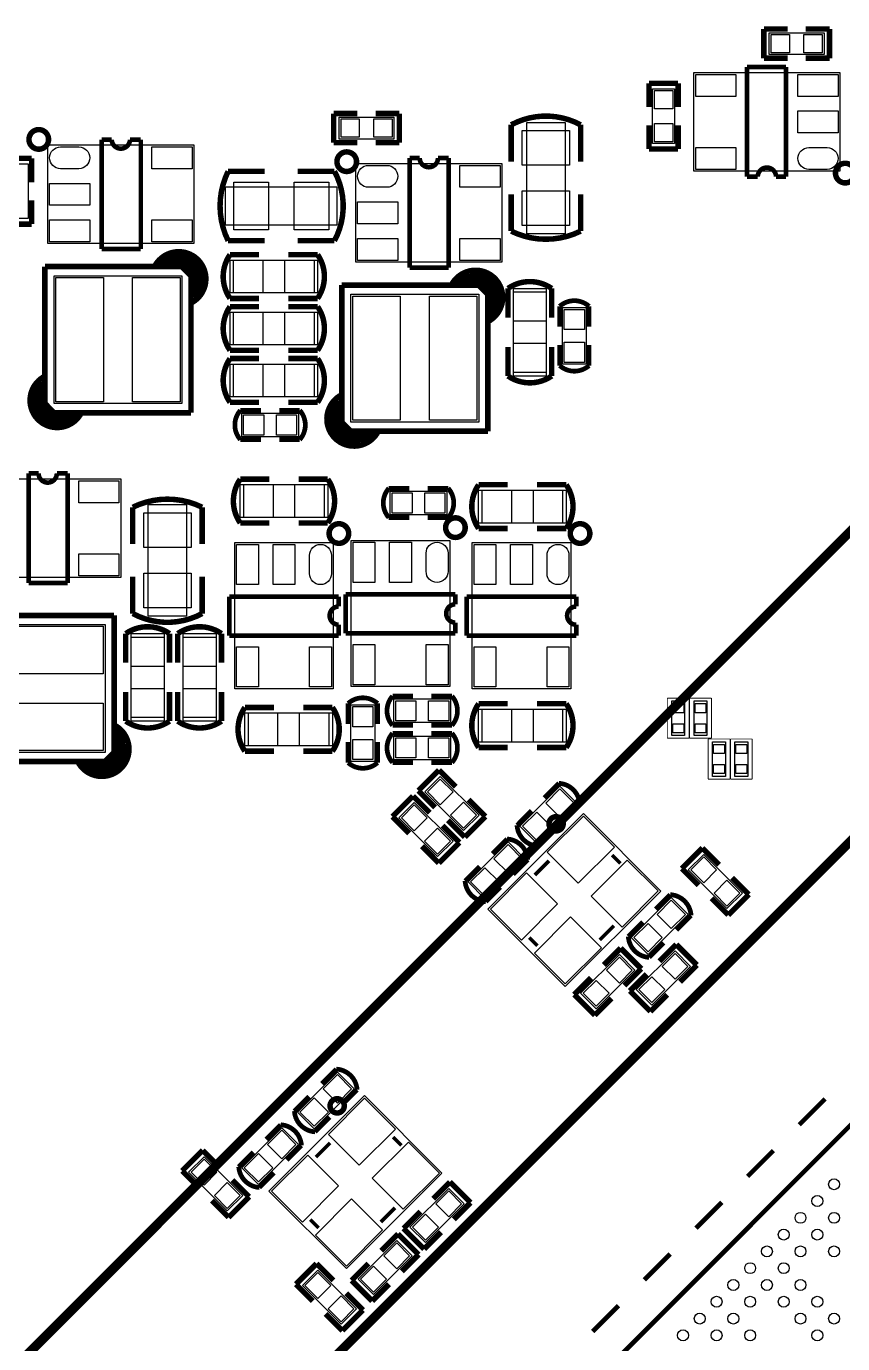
# Model space of a CAD drawing. Extents: x -22 to 154, y -114 to 23.
# Drawn here: x 26.72 to 49.07, y -52.23 to -16.17 of the extents above; entities that cross this region are included whole.
import ezdxf

# ---------------------------------------------------------------- set-up
doc = ezdxf.new("R2010")
doc.units = 0
doc.header["$MEASUREMENT"] = 0
for name, color, linetype in [('PG_ASSEMBLY_TOP', 111, 'CONTINUOUS'), ('PG_SILKSCREEN_TOP', 7, 'CONTINUOUS'), ('PIN_TOP', 3, 'CONTINUOUS')]:
    doc.layers.add(name, color=color, linetype=linetype)

msp = doc.modelspace()

# ---------------------------------------------------------------- linework, layer by layer
at = {"layer": 'PG_ASSEMBLY_TOP'}
for points in [[(48.560736, -16.340836), (48.560736, -16.940276), (47.062136, -16.940276), (47.062136, -16.340836)], [(48.995584, -17.433036), (48.995584, -20.133056), (44.995592, -20.133056), (44.995592, -17.433036)], [(44.466764, -19.376136), (43.867324, -19.376136), (43.867324, -17.877536), (44.466764, -17.877536)], [(35.284664, -19.251676), (35.284664, -18.652236), (36.783264, -18.652236), (36.783264, -19.251676)], [(41.469818, -21.845016), (40.419782, -21.845016), (40.419782, -18.794984), (41.469818, -18.794984)], [(27.306016, -22.114764), (27.306016, -19.414744), (31.306008, -19.414744), (31.306008, -22.114764)], [(26.767282, -21.430742), (26.167842, -21.430742), (26.167842, -19.932142), (26.767282, -19.932142)], [(35.738816, -22.622764), (35.738816, -19.922744), (39.738808, -19.922744), (39.738808, -22.622764)], [(23.132288, -56.137556), (58.487564, -91.492832), (93.84284, -56.137556), (58.487564, -20.78228)], [(32.172148, -21.610574), (32.172148, -20.560538), (35.22218, -20.560538), (35.22218, -21.610574)], [(32.295084, -23.465536), (32.295084, -22.566376), (34.692844, -22.566376), (34.692844, -23.465536)], [(30.976824, -26.493216), (27.476704, -26.493216), (27.476704, -22.993096), (30.976824, -22.993096)], [(40.953944, -25.738836), (40.054784, -25.738836), (40.054784, -23.341076), (40.953944, -23.341076)], [(39.104824, -27.001216), (35.604704, -27.001216), (35.604704, -23.501096), (39.104824, -23.501096)], [(32.295084, -24.887936), (32.295084, -23.988776), (34.692844, -23.988776), (34.692844, -24.887936)], [(42.048684, -25.416256), (41.398444, -25.416256), (41.398444, -23.866856), (42.048684, -23.866856)], [(32.295084, -26.310336), (32.295084, -25.411176), (34.692844, -25.411176), (34.692844, -26.310336)], [(32.617664, -27.405076), (32.617664, -26.754836), (34.167064, -26.754836), (34.167064, -27.405076)], [(25.303226, -31.256732), (25.303226, -28.556712), (29.303218, -28.556712), (29.303218, -31.256732)], [(34.97199, -28.713176), (34.97199, -29.612336), (32.57423, -29.612336), (32.57423, -28.713176)], [(38.231064, -28.888436), (38.231064, -29.538676), (36.681664, -29.538676), (36.681664, -28.888436)], [(41.500044, -28.865576), (41.500044, -29.764736), (39.102284, -29.764736), (39.102284, -28.865576)], [(30.056582, -29.259784), (31.106618, -29.259784), (31.106618, -32.309816), (30.056582, -32.309816)], [(35.614356, -30.239208), (38.314376, -30.239208), (38.314376, -34.2392), (35.614356, -34.2392)], [(32.4231, -30.298644), (35.12312, -30.298644), (35.12312, -34.298636), (32.4231, -34.298636)], [(38.9255, -30.298644), (41.62552, -30.298644), (41.62552, -34.298636), (38.9255, -34.298636)], [(25.372314, -36.041584), (25.372314, -32.541464), (28.872434, -32.541464), (28.872434, -36.041584)], [(30.489144, -35.187636), (29.589984, -35.187636), (29.589984, -32.789876), (30.489144, -32.789876)], [(31.911544, -35.187636), (31.012384, -35.187636), (31.012384, -32.789876), (31.911544, -32.789876)], [(38.332664, -34.578036), (38.332664, -35.228276), (36.783264, -35.228276), (36.783264, -34.578036)], [(35.099244, -34.961576), (35.099244, -35.860736), (32.701484, -35.860736), (32.701484, -34.961576)], [(35.607244, -34.738056), (36.257484, -34.738056), (36.257484, -36.287456), (35.607244, -36.287456)], [(41.500044, -34.859976), (41.500044, -35.759136), (39.102284, -35.759136), (39.102284, -34.859976)], [(44.743624, -35.581336), (44.393104, -35.581336), (44.393104, -34.631376), (44.743624, -34.631376)], [(45.353224, -35.581336), (45.002704, -35.581336), (45.002704, -34.631376), (45.353224, -34.631376)], [(38.332664, -35.594036), (38.332664, -36.244276), (36.783264, -36.244276), (36.783264, -35.594036)], [(45.861224, -36.698936), (45.510704, -36.698936), (45.510704, -35.748976), (45.861224, -35.748976)], [(46.470824, -36.698936), (46.120304, -36.698936), (46.120304, -35.748976), (46.470824, -35.748976)], [(37.629084, -37.125148), (38.05301, -36.701222), (39.112698, -37.76091), (38.688772, -38.184836)], [(40.694356, -38.525704), (40.234616, -38.065964), (41.330118, -36.970208), (41.789858, -37.430202)], [(38.401244, -38.472364), (37.977318, -38.89629), (36.91763, -37.836602), (37.341556, -37.412676)], [(41.97096, -37.715952), (44.092368, -39.83736), (41.476422, -42.45356), (39.35476, -40.332152)], [(39.907972, -38.494208), (40.367712, -38.953948), (39.27221, -40.049704), (38.81247, -39.58971)], [(46.326044, -39.894764), (45.902118, -40.31869), (44.84243, -39.259002), (45.266356, -38.835076)], [(43.742356, -41.573704), (43.282616, -41.113964), (44.378118, -40.018208), (44.837858, -40.478202)], [(42.319956, -43.061636), (41.89603, -42.63771), (42.955718, -41.578022), (43.379644, -42.001948)], [(44.479972, -41.476676), (44.903898, -41.900602), (43.84421, -42.96029), (43.420284, -42.536364)], [(34.598356, -46.348904), (34.138616, -45.889164), (35.234118, -44.793408), (35.693858, -45.253402)], [(35.97656, -45.437552), (38.097968, -47.55896), (35.482022, -50.17516), (33.36036, -48.053752)], [(33.074356, -47.872904), (32.614616, -47.413164), (33.710118, -46.317408), (34.169858, -46.777402)], [(32.64408, -48.171608), (32.220154, -48.595534), (31.160466, -47.535846), (31.584392, -47.11192)], [(38.282372, -47.979076), (38.706298, -48.403002), (37.64661, -49.46269), (37.222684, -49.038764)], [(36.223956, -50.884836), (35.80003, -50.46091), (36.859718, -49.401222), (37.283644, -49.825148)], [(35.759644, -51.273964), (35.335718, -51.69789), (34.27603, -50.638202), (34.699956, -50.214276)]]:
    msp.add_lwpolyline(points, close=True, dxfattribs=at)
at = {"layer": 'PG_ASSEMBLY_TOP', "const_width": 0.0254}
for points in [[(44.268898, -35.654996), (44.268644, -34.557716)], [(44.268644, -34.557716), (44.868084, -34.557716)], [(44.868084, -34.557716), (44.86783, -35.654996)], [(44.878498, -35.654996), (44.878244, -34.557716)], [(44.878244, -34.557716), (45.477684, -34.557716)], [(45.477684, -34.557716), (45.47743, -35.654996)], [(44.86783, -35.654996), (44.268898, -35.654996)], [(45.47743, -35.654996), (44.878498, -35.654996)], [(45.386244, -36.772596), (45.386244, -35.675316)], [(45.386244, -35.675316), (45.985684, -35.675316)], [(45.985684, -35.675316), (45.98543, -36.772596)], [(45.995844, -36.772596), (45.995844, -35.675316)], [(45.995844, -35.675316), (46.595284, -35.675316)], [(46.595284, -35.675316), (46.59503, -36.772596)], [(45.98543, -36.772596), (45.386244, -36.772596)], [(46.59503, -36.772596), (45.995844, -36.772596)]]:
    msp.add_lwpolyline(points, dxfattribs=at)
at = {"layer": 'PG_ASSEMBLY_TOP'}
msp.add_lwpolyline([(77.579474, -56.137556), (58.487564, -37.045646), (39.395654, -56.137556)], dxfattribs=at)
at = {"layer": 'PG_SILKSCREEN_TOP'}
for points, const_width in [([(46.912276, -17.039336), (46.912276, -16.241776)], 0.14986), ([(46.912276, -16.241776), (47.562516, -16.241776)], 0.14986), ([(48.710596, -16.241776), (48.060356, -16.241776)], 0.14986), ([(48.710596, -17.039336), (48.710596, -16.241776)], 0.14986), ([(46.448726, -20.282916), (46.448726, -17.283176)], 0.127), ([(46.448726, -17.283176), (47.51705, -17.283176)], 0.127), ([(47.562516, -17.039336), (46.912276, -17.039336)], 0.14986), ([(47.51705, -17.283176), (47.51705, -20.282916)], 0.127), ([(48.060356, -17.039336), (48.710596, -17.039336)], 0.14986), ([(43.768264, -18.377916), (43.768264, -17.727676)], 0.14986), ([(43.768264, -17.727676), (44.565824, -17.727676)], 0.14986), ([(44.565824, -17.727676), (44.565824, -18.377916)], 0.14986), ([(35.785044, -18.553176), (35.134804, -18.553176)], 0.14986), ([(35.134804, -18.553176), (35.134804, -19.350736)], 0.14986), ([(36.282884, -18.553176), (36.933124, -18.553176)], 0.14986), ([(36.933124, -18.553176), (36.933124, -19.350736)], 0.14986), ([(39.99484, -18.862802), (39.99484, -19.869912)], 0.150114), ([(43.768264, -18.875756), (43.768264, -19.525996)], 0.14986), ([(44.565824, -19.525996), (44.565824, -18.875756)], 0.14986), ([(28.78455, -22.264624), (28.78455, -19.264884)], 0.127), ([(28.78455, -19.264884), (29.056076, -19.264884)], 0.127), ([(29.555948, -19.264884), (29.852874, -19.264884)], 0.127), ([(29.852874, -19.264884), (29.852874, -22.264624)], 0.127), ([(35.134804, -19.350736), (35.785044, -19.350736)], 0.14986), ([(36.933124, -19.350736), (36.282884, -19.350736)], 0.14986), ([(43.768264, -19.525996), (44.565824, -19.525996)], 0.14986), ([(26.068782, -19.782282), (26.866342, -19.782282)], 0.14986), ([(26.866342, -19.782282), (26.866342, -20.432522)], 0.14986), ([(37.21735, -22.772624), (37.21735, -19.772884)], 0.127), ([(37.21735, -19.772884), (37.488876, -19.772884)], 0.127), ([(37.988748, -19.772884), (38.285674, -19.772884)], 0.127), ([(38.285674, -19.772884), (38.285674, -22.772624)], 0.127), ([(35.154362, -20.135596), (34.147252, -20.135596)], 0.150114), ([(46.745652, -20.282916), (46.448726, -20.282916)], 0.127), ([(47.51705, -20.282916), (47.245524, -20.282916)], 0.127), ([(62.730126, -25.024842), (93.84284, -56.137556), (58.487564, -91.492832), (23.132288, -56.137556), (58.487564, -20.78228), (62.730126, -25.024842)], 0.254), ([(26.866342, -21.580602), (26.866342, -20.930362)], 0.14986), ([(41.89476, -21.773388), (41.89476, -20.770088)], 0.150114), ([(26.068782, -21.580602), (26.866342, -21.580602)], 0.14986), ([(32.243776, -22.035516), (33.247076, -22.035516)], 0.150114), ([(29.852874, -22.264624), (28.78455, -22.264624)], 0.127), ([(31.62681, -23.14321), (30.82671, -22.34311)], 0.150114), ([(32.295084, -22.416516), (33.092644, -22.416516)], 0.14986), ([(34.692844, -22.416516), (33.895284, -22.416516)], 0.14986), ([(27.226768, -26.493216), (27.226768, -22.74316)], 0.153924), ([(27.226768, -22.74316), (30.976824, -22.74316)], 0.153924), ([(30.226762, -22.74316), (30.526736, -22.443186)], 0.150114), ([(30.976824, -22.74316), (30.226762, -22.74316)], 0.150114), ([(30.42666, -22.74316), (30.726888, -22.443186)], 0.150114), ([(30.42666, -22.643084), (30.90164, -22.643084)], 0.150114), ([(31.526734, -23.243032), (30.726888, -22.443186)], 0.150114), ([(31.126684, -22.443186), (30.726888, -22.443186)], 0.150114), ([(30.726888, -22.443186), (30.726888, -22.643084)], 0.150114), ([(30.82671, -22.74316), (30.82671, -22.593046)], 0.150114), ([(30.90164, -22.643084), (31.426658, -23.168102)], 0.150114), ([(30.976824, -22.74316), (31.22676, -22.993096)], 0.153924), ([(31.22676, -22.993096), (30.976824, -22.74316)], 0.150114), ([(31.55188, -22.868128), (31.126684, -22.443186)], 0.150114), ([(38.285674, -22.772624), (37.21735, -22.772624)], 0.127), ([(31.22676, -22.993096), (31.22676, -26.743152)], 0.153924), ([(31.22676, -23.743158), (31.22676, -22.993096)], 0.150114), ([(31.326836, -23.593044), (31.326836, -23.043134)], 0.150114), ([(31.526734, -22.843236), (31.526734, -23.343108)], 0.150114), ([(38.354762, -23.25116), (38.654736, -22.951186)], 0.150114), ([(38.55466, -23.25116), (38.854888, -22.951186)], 0.150114), ([(38.55466, -23.151084), (39.02964, -23.151084)], 0.150114), ([(39.654734, -23.751032), (38.854888, -22.951186)], 0.150114), ([(39.254684, -22.951186), (38.854888, -22.951186)], 0.150114), ([(38.854888, -22.951186), (38.854888, -23.151084)], 0.150114), ([(39.75481, -23.65121), (38.95471, -22.85111)], 0.150114), ([(38.95471, -23.25116), (38.95471, -23.101046)], 0.150114), ([(39.02964, -23.151084), (39.554658, -23.676102)], 0.150114), ([(39.67988, -23.376128), (39.254684, -22.951186)], 0.150114), ([(31.426658, -23.168102), (31.426658, -23.54326)], 0.150114), ([(35.354768, -27.001216), (35.354768, -23.25116)], 0.153924), ([(35.354768, -23.25116), (39.104824, -23.25116)], 0.153924), ([(39.104824, -23.25116), (38.354762, -23.25116)], 0.150114), ([(39.104824, -23.25116), (39.35476, -23.501096)], 0.153924), ([(39.35476, -23.501096), (39.104824, -23.25116)], 0.150114), ([(39.35476, -23.501096), (39.35476, -27.251152)], 0.153924), ([(39.35476, -24.251158), (39.35476, -23.501096)], 0.150114), ([(39.654734, -23.351236), (39.654734, -23.851108)], 0.150114), ([(39.904924, -23.341076), (39.904924, -24.138636)], 0.14986), ([(32.295084, -23.838916), (33.092644, -23.838916)], 0.14986), ([(34.692844, -23.838916), (33.895284, -23.838916)], 0.14986), ([(39.454836, -24.101044), (39.454836, -23.551134)], 0.150114), ([(39.554658, -23.676102), (39.554658, -24.05126)], 0.150114), ([(42.124884, -23.828756), (42.124884, -24.392636)], 0.12954), ([(39.904924, -25.738836), (39.904924, -24.941276)], 0.14986), ([(42.124884, -25.454356), (42.124884, -24.890476)], 0.12954), ([(32.295084, -25.261316), (33.092644, -25.261316)], 0.14986), ([(34.692844, -25.261316), (33.895284, -25.261316)], 0.14986), ([(27.02687, -26.31821), (27.02687, -25.943052)], 0.150114), ([(27.126692, -25.893268), (27.126692, -26.443178)], 0.150114), ([(27.226768, -25.743154), (27.226768, -26.493216)], 0.150114), ([(26.826718, -26.343102), (27.626818, -27.143202)], 0.150114), ([(26.926794, -26.643076), (26.926794, -26.143204)], 0.150114), ([(26.926794, -26.24328), (27.72664, -27.043126)], 0.150114), ([(27.551888, -26.843228), (27.02687, -26.31821)], 0.150114), ([(35.354768, -26.251154), (35.354768, -27.001216)], 0.150114), ([(26.901648, -26.618184), (27.326844, -27.043126)], 0.150114), ([(27.476704, -26.743152), (27.226768, -26.493216)], 0.153924), ([(27.226768, -26.493216), (27.476704, -26.743152)], 0.150114), ([(31.22676, -26.743152), (27.476704, -26.743152)], 0.153924), ([(27.476704, -26.743152), (28.226766, -26.743152)], 0.150114), ([(27.626818, -26.743152), (27.626818, -26.893266)], 0.150114), ([(28.026868, -26.743152), (27.72664, -27.043126)], 0.150114), ([(28.226766, -26.743152), (27.926792, -27.043126)], 0.150114), ([(35.054794, -27.151076), (35.054794, -26.651204)], 0.150114), ([(35.054794, -26.75128), (35.85464, -27.551126)], 0.150114), ([(35.15487, -26.82621), (35.15487, -26.451052)], 0.150114), ([(35.254692, -26.401268), (35.254692, -26.951178)], 0.150114), ([(27.326844, -27.043126), (27.72664, -27.043126)], 0.150114), ([(28.026868, -26.843228), (27.551888, -26.843228)], 0.150114), ([(27.72664, -27.043126), (27.72664, -26.843228)], 0.150114), ([(34.954718, -26.851102), (35.754818, -27.651202)], 0.150114), ([(35.679888, -27.351228), (35.15487, -26.82621)], 0.150114), ([(35.604704, -27.251152), (35.354768, -27.001216)], 0.153924), ([(35.354768, -27.001216), (35.604704, -27.251152)], 0.150114), ([(35.029648, -27.126184), (35.454844, -27.551126)], 0.150114), ([(39.35476, -27.251152), (35.604704, -27.251152)], 0.153924), ([(35.604704, -27.251152), (36.354766, -27.251152)], 0.150114), ([(36.154868, -27.351228), (35.679888, -27.351228)], 0.150114), ([(35.754818, -27.251152), (35.754818, -27.401266)], 0.150114), ([(36.154868, -27.251152), (35.85464, -27.551126)], 0.150114), ([(35.85464, -27.551126), (35.85464, -27.351228)], 0.150114), ([(36.354766, -27.251152), (36.054792, -27.551126)], 0.150114), ([(32.579564, -27.481276), (33.143444, -27.481276)], 0.12954), ([(34.205164, -27.481276), (33.641284, -27.481276)], 0.12954), ([(35.454844, -27.551126), (35.85464, -27.551126)], 0.150114), ([(26.78176, -31.406592), (26.78176, -28.406852)], 0.127), ([(26.78176, -28.406852), (27.053286, -28.406852)], 0.127), ([(27.553158, -28.406852), (27.850084, -28.406852)], 0.127), ([(27.850084, -28.406852), (27.850084, -31.406592)], 0.127), ([(36.643564, -28.812236), (37.207444, -28.812236)], 0.12954), ([(38.269164, -28.812236), (37.705284, -28.812236)], 0.12954), ([(31.617666, -56.137556), (58.487564, -29.267658)], 0.254), ([(29.63164, -29.331412), (29.63164, -30.334712)], 0.150114), ([(32.57423, -29.762196), (33.37179, -29.762196)], 0.14986), ([(34.97199, -29.762196), (34.17443, -29.762196)], 0.14986), ([(39.102284, -29.914596), (39.899844, -29.914596)], 0.14986), ([(41.500044, -29.914596), (40.702484, -29.914596)], 0.14986), ([(27.850084, -31.406592), (26.78176, -31.406592)], 0.127), ([(31.53156, -32.241998), (31.53156, -31.234888)], 0.150114), ([(32.27324, -32.845502), (32.27324, -31.777178)], 0.127), ([(32.27324, -31.777178), (35.27298, -31.777178)], 0.127), ([(35.27298, -31.777178), (35.27298, -32.048704)], 0.127), ([(35.464496, -32.786066), (35.464496, -31.717742)], 0.127), ([(35.464496, -31.717742), (38.464236, -31.717742)], 0.127), ([(38.464236, -31.717742), (38.464236, -31.989268)], 0.127), ([(38.77564, -32.845502), (38.77564, -31.777178)], 0.127), ([(38.77564, -31.777178), (41.77538, -31.777178)], 0.127), ([(41.77538, -31.777178), (41.77538, -32.048704)], 0.127), ([(25.372314, -32.291528), (29.12237, -32.291528)], 0.153924), ([(29.12237, -32.291528), (29.12237, -36.041584)], 0.153924), ([(38.464236, -32.48914), (38.464236, -32.786066)], 0.127), ([(29.440124, -32.789876), (29.440124, -33.587436)], 0.14986), ([(30.862524, -32.789876), (30.862524, -33.587436)], 0.14986), ([(35.27298, -32.845502), (32.27324, -32.845502)], 0.127), ([(35.27298, -32.548576), (35.27298, -32.845502)], 0.127), ([(38.464236, -32.786066), (35.464496, -32.786066)], 0.127), ([(41.77538, -32.845502), (38.77564, -32.845502)], 0.127), ([(41.77538, -32.548576), (41.77538, -32.845502)], 0.127), ([(29.440124, -35.187636), (29.440124, -34.390076)], 0.14986), ([(30.862524, -35.187636), (30.862524, -34.390076)], 0.14986), ([(36.745164, -34.501836), (37.309044, -34.501836)], 0.12954), ([(38.370764, -34.501836), (37.806884, -34.501836)], 0.12954), ([(35.531044, -34.699956), (35.531044, -35.263836)], 0.12954), ([(29.12237, -36.041584), (29.12237, -35.291522)], 0.150114), ([(29.12237, -35.291522), (29.422344, -35.591496)], 0.150114), ([(29.12237, -35.49142), (29.422344, -35.791648)], 0.150114), ([(29.222446, -35.49142), (29.222446, -35.9664)], 0.150114), ([(35.531044, -36.325556), (35.531044, -35.761676)], 0.12954), ([(36.745164, -35.517836), (37.309044, -35.517836)], 0.12954), ([(38.370764, -35.517836), (37.806884, -35.517836)], 0.12954), ([(28.622498, -36.591494), (29.422344, -35.791648)], 0.150114), ([(29.222446, -35.9664), (28.697428, -36.491418)], 0.150114), ([(28.72232, -36.69157), (29.52242, -35.89147)], 0.150114), ([(29.12237, -36.041584), (28.872434, -36.29152)], 0.153924), ([(28.872434, -36.29152), (29.12237, -36.041584)], 0.150114), ([(29.12237, -35.89147), (29.272484, -35.89147)], 0.150114), ([(29.422344, -35.791648), (29.222446, -35.791648)], 0.150114), ([(29.422344, -36.191444), (29.422344, -35.791648)], 0.150114), ([(32.701484, -36.010596), (33.499044, -36.010596)], 0.14986), ([(35.099244, -36.010596), (34.301684, -36.010596)], 0.14986), ([(39.102284, -35.908996), (39.899844, -35.908996)], 0.14986), ([(41.500044, -35.908996), (40.702484, -35.908996)], 0.14986), ([(28.872434, -36.29152), (25.122378, -36.29152)], 0.153924), ([(28.122372, -36.29152), (28.872434, -36.29152)], 0.150114), ([(28.272486, -36.391596), (28.822396, -36.391596)], 0.150114), ([(28.697428, -36.491418), (28.32227, -36.491418)], 0.150114), ([(28.997402, -36.61664), (29.422344, -36.191444)], 0.150114), ([(29.022294, -36.591494), (28.522422, -36.591494)], 0.150114), ([(38.016942, -36.525454), (37.453062, -37.089334)], 0.14986), ([(38.476682, -36.985194), (38.016942, -36.525454)], 0.14986), ([(37.453062, -37.089334), (37.912802, -37.549074)], 0.14986), ([(77.579474, -56.137556), (58.487564, -37.045646), (39.395654, -56.137556)], 0.127), ([(36.741862, -37.800534), (37.305742, -37.236654)], 0.14986), ([(37.305742, -37.236654), (37.765482, -37.696394)], 0.14986), ([(38.828726, -37.337238), (39.288466, -37.796978)], 0.14986), ([(41.870884, -37.456872), (41.472104, -37.855652)], 0.12954), ([(37.201602, -38.260274), (36.741862, -37.800534)], 0.14986), ([(38.724586, -38.360858), (38.264846, -37.901118)], 0.14986), ([(39.288466, -37.796978), (38.724586, -38.360858)], 0.14986), ([(38.577266, -38.508178), (38.117526, -38.048438)], 0.14986), ([(40.72128, -38.606476), (41.12006, -38.207696)], 0.12954), ([(37.553646, -38.612318), (38.013386, -39.072058)], 0.14986), ([(38.013386, -39.072058), (38.577266, -38.508178)], 0.14986), ([(39.881048, -38.413436), (39.482268, -38.812216)], 0.12954), ([(44.666662, -39.222934), (45.230542, -38.659054)], 0.14986), ([(45.230542, -38.659054), (45.690282, -39.118794)], 0.14986), ([(42.754042, -38.852602), (42.983912, -39.082472)], 0.100076), ([(38.731444, -39.56304), (39.130224, -39.16426)], 0.12954), ([(40.642286, -39.398194), (41.027858, -39.012876)], 0.100076), ([(45.126402, -39.682674), (44.666662, -39.222934)], 0.14986), ([(46.502066, -39.930578), (46.042326, -39.470838)], 0.14986), ([(45.478446, -40.034718), (45.938186, -40.494458)], 0.14986), ([(45.938186, -40.494458), (46.502066, -39.930578)], 0.14986), ([(42.41927, -41.175432), (42.804842, -40.78986)], 0.100076), ([(44.918884, -40.504872), (44.520104, -40.903652)], 0.12954), ([(40.713406, -41.33723), (40.488616, -41.11244)], 0.100076), ([(42.532046, -41.861994), (42.991786, -41.402254)], 0.14986), ([(42.991786, -41.402254), (43.555666, -41.966134)], 0.14986), ([(43.76928, -41.654476), (44.16806, -41.255696)], 0.12954), ([(44.515786, -41.300654), (44.056046, -41.760394)], 0.14986), ([(45.079666, -41.864534), (44.515786, -41.300654)], 0.14986), ([(44.619926, -42.324274), (45.079666, -41.864534)], 0.14986), ([(42.180002, -42.214038), (41.720262, -42.673778)], 0.14986), ([(43.555666, -41.966134), (43.095926, -42.425874)], 0.14986), ([(43.244262, -42.572178), (43.704002, -42.112438)], 0.14986), ([(43.808142, -43.136058), (43.244262, -42.572178)], 0.14986), ([(41.720262, -42.673778), (42.284142, -43.237658)], 0.14986), ([(42.284142, -43.237658), (42.743882, -42.777918)], 0.14986), ([(44.267882, -42.676318), (43.808142, -43.136058)], 0.14986), ([(35.774884, -45.280072), (35.376104, -45.678852)], 0.12954), ([(47.880778, -46.23816), (48.588168, -45.53077)], 0.127), ([(34.62528, -46.429676), (35.02406, -46.030896)], 0.12954), ([(30.984698, -47.499778), (31.548578, -46.935898)], 0.14986), ([(31.548578, -46.935898), (32.008318, -47.395638)], 0.14986), ([(34.250884, -46.804072), (33.852104, -47.202852)], 0.12954), ([(34.647886, -47.119794), (35.033458, -46.734476)], 0.100076), ([(36.759642, -46.574202), (36.989512, -46.804072)], 0.100076), ([(46.466506, -47.652178), (47.173642, -46.945296)], 0.127), ([(31.444438, -47.959518), (30.984698, -47.499778)], 0.14986), ([(33.10128, -47.953676), (33.50006, -47.554896)], 0.12954), ([(32.820102, -48.207422), (32.360362, -47.747682)], 0.14986), ([(38.318186, -47.803054), (37.858446, -48.262794)], 0.14986), ([(38.882066, -48.366934), (38.318186, -47.803054)], 0.14986), ([(31.796482, -48.311562), (32.256222, -48.771302)], 0.14986), ([(32.256222, -48.771302), (32.820102, -48.207422)], 0.14986), ([(38.422326, -48.826674), (38.882066, -48.366934)], 0.14986), ([(45.052488, -49.06645), (45.75937, -48.359314)], 0.127), ([(36.42487, -48.897032), (36.810442, -48.51146)], 0.100076), ([(37.046662, -49.074578), (37.506402, -48.614838)], 0.14986), ([(34.719006, -49.05883), (34.494216, -48.83404)], 0.100076), ([(37.610542, -49.638458), (37.046662, -49.074578)], 0.14986), ([(36.436046, -49.685194), (36.895786, -49.225454)], 0.14986), ([(36.895786, -49.225454), (37.459666, -49.789334)], 0.14986), ([(38.070282, -49.178718), (37.610542, -49.638458)], 0.14986), ([(37.459666, -49.789334), (36.999926, -50.249074)], 0.14986), ([(43.638216, -50.480722), (44.345352, -49.773586)], 0.127), ([(34.100262, -50.602134), (34.664142, -50.038254)], 0.14986), ([(34.664142, -50.038254), (35.123882, -50.497994)], 0.14986), ([(36.084002, -50.037238), (35.624262, -50.496978)], 0.14986), ([(35.624262, -50.496978), (36.188142, -51.060858)], 0.14986), ([(34.560002, -51.061874), (34.100262, -50.602134)], 0.14986), ([(35.935666, -51.309778), (35.475926, -50.850038)], 0.14986), ([(36.188142, -51.060858), (36.647882, -50.601118)], 0.14986), ([(42.223944, -51.894994), (42.93108, -51.187858)], 0.127), ([(34.912046, -51.413918), (35.371786, -51.873658)], 0.14986), ([(35.371786, -51.873658), (35.935666, -51.309778)], 0.14986)]:
    msp.add_lwpolyline(points, dxfattribs=dict(at, const_width=const_width))
for points, const_width in [([(41.89476, -19.869912), (41.89476, -18.862802, 0.252519), (39.99484, -18.862802)], 0.150114), ([(27.32659, -19.261836, 1), (26.790142, -19.261836, 1), (27.32659, -19.261836)], 0.150114), ([(29.056076, -19.264884, 1), (29.555948, -19.264884)], 0.127), ([(35.75939, -19.871436, 1), (35.222942, -19.871436, 1), (35.75939, -19.871436)], 0.150114), ([(37.488876, -19.772884, 1), (37.988748, -19.772884)], 0.127), ([(33.247076, -20.135596), (32.243776, -20.135596, 0.233139), (32.243776, -22.035516)], 0.150114), ([(34.147252, -22.035516), (35.154362, -22.035516, 0.252519), (35.154362, -20.135596)], 0.150114), ([(47.245524, -20.282916, 1), (46.745652, -20.282916)], 0.127), ([(49.409858, -20.184364, 1), (48.87341, -20.184364, 1), (49.409858, -20.184364)], 0.150114), ([(39.99484, -20.770088), (39.99484, -21.773388, 0.233139), (41.89476, -21.773388)], 0.150114), ([(30.226762, -22.74316, -1.378974), (31.22676, -23.743158)], 0.150114), ([(33.092644, -23.615396), (32.295084, -23.615396, -0.312067), (32.295084, -22.416516)], 0.14986), ([(33.895284, -23.615396), (34.692844, -23.615396, 0.312067), (34.692844, -22.416516)], 0.14986), ([(38.354762, -23.25116, -1.378974), (39.35476, -24.251158)], 0.150114), ([(41.103804, -24.138636), (41.103804, -23.341076, 0.312067), (39.904924, -23.341076)], 0.14986), ([(33.092644, -25.037796), (32.295084, -25.037796, -0.312067), (32.295084, -23.838916)], 0.14986), ([(33.895284, -25.037796), (34.692844, -25.037796, 0.312067), (34.692844, -23.838916)], 0.14986), ([(41.322244, -24.392636), (41.322244, -23.828756, -0.378845), (42.124884, -23.828756)], 0.12954), ([(41.103804, -24.941276), (41.103804, -25.738836, -0.312067), (39.904924, -25.738836)], 0.14986), ([(41.322244, -24.890476), (41.322244, -25.454356, 0.378845), (42.124884, -25.454356)], 0.12954), ([(33.092644, -26.460196), (32.295084, -26.460196, -0.312067), (32.295084, -25.261316)], 0.14986), ([(33.895284, -26.460196), (34.692844, -26.460196, 0.312067), (34.692844, -25.261316)], 0.14986), ([(28.226766, -26.743152, -1.378974), (27.226768, -25.743154)], 0.150114), ([(36.354766, -27.251152, -1.378974), (35.354768, -26.251154)], 0.150114), ([(33.143444, -26.678636), (32.579564, -26.678636, 0.378845), (32.579564, -27.481276)], 0.12954), ([(33.641284, -26.678636), (34.205164, -26.678636, -0.378845), (34.205164, -27.481276)], 0.12954), ([(27.053286, -28.406852, 1), (27.553158, -28.406852)], 0.127), ([(33.37179, -28.563316), (32.57423, -28.563316, 0.312067), (32.57423, -29.762196)], 0.14986), ([(34.17443, -28.563316), (34.97199, -28.563316, -0.312067), (34.97199, -29.762196)], 0.14986), ([(37.207444, -29.614876), (36.643564, -29.614876, -0.378845), (36.643564, -28.812236)], 0.12954), ([(37.705284, -29.614876), (38.269164, -29.614876, 0.378845), (38.269164, -28.812236)], 0.12954), ([(39.899844, -28.715716), (39.102284, -28.715716, 0.312067), (39.102284, -29.914596)], 0.14986), ([(40.702484, -28.715716), (41.500044, -28.715716, -0.312067), (41.500044, -29.914596)], 0.14986), ([(31.53156, -30.334712), (31.53156, -29.331412, 0.233139), (29.63164, -29.331412)], 0.150114), ([(38.735508, -29.889958, 1), (38.19906, -29.889958, 1), (38.735508, -29.889958)], 0.150114), ([(35.544252, -30.050994, 1), (35.007804, -30.050994, 1), (35.544252, -30.050994)], 0.150114), ([(42.148252, -30.050994, 1), (41.611804, -30.050994, 1), (42.148252, -30.050994)], 0.150114), ([(29.63164, -31.234888), (29.63164, -32.241998, 0.252519), (31.53156, -32.241998)], 0.150114), ([(35.27298, -32.048704, 1), (35.27298, -32.548576)], 0.127), ([(38.464236, -31.989268, 1), (38.464236, -32.48914)], 0.127), ([(41.77538, -32.048704, 1), (41.77538, -32.548576)], 0.127), ([(30.639004, -33.587436), (30.639004, -32.789876, 0.312067), (29.440124, -32.789876)], 0.14986), ([(32.061404, -33.587436), (32.061404, -32.789876, 0.312067), (30.862524, -32.789876)], 0.14986), ([(30.639004, -34.390076), (30.639004, -35.187636, -0.312067), (29.440124, -35.187636)], 0.14986), ([(32.061404, -34.390076), (32.061404, -35.187636, -0.312067), (30.862524, -35.187636)], 0.14986), ([(36.333684, -35.263836), (36.333684, -34.699956, 0.378845), (35.531044, -34.699956)], 0.12954), ([(37.309044, -35.304476), (36.745164, -35.304476, -0.378845), (36.745164, -34.501836)], 0.12954), ([(37.806884, -35.304476), (38.370764, -35.304476, 0.378845), (38.370764, -34.501836)], 0.12954), ([(33.499044, -34.811716), (32.701484, -34.811716, 0.312067), (32.701484, -36.010596)], 0.14986), ([(34.301684, -34.811716), (35.099244, -34.811716, -0.312067), (35.099244, -36.010596)], 0.14986), ([(39.899844, -34.710116), (39.102284, -34.710116, 0.312067), (39.102284, -35.908996)], 0.14986), ([(40.702484, -34.710116), (41.500044, -34.710116, -0.312067), (41.500044, -35.908996)], 0.14986), ([(29.12237, -35.291522, -1.378974), (28.122372, -36.29152)], 0.150114), ([(36.333684, -35.761676), (36.333684, -36.325556, -0.378845), (35.531044, -36.325556)], 0.12954), ([(37.309044, -36.320476), (36.745164, -36.320476, -0.378845), (36.745164, -35.517836)], 0.12954), ([(37.806884, -36.320476), (38.370764, -36.320476, 0.378845), (38.370764, -35.517836)], 0.12954), ([(40.904668, -37.288216), (41.303448, -36.889436, -0.378729), (41.870884, -37.456872)], 0.12954), ([(40.552624, -37.64026), (40.153844, -38.03904, 0.378729), (40.72128, -38.606476)], 0.12954), ([(41.418256, -37.99713, 1.000264), (41.029128, -37.997384, 0.999736), (41.418256, -37.99713)], 0.150114), ([(40.049704, -39.379652), (40.448484, -38.980872, 0.378729), (39.881048, -38.413436)], 0.12954), ([(39.69766, -39.731696), (39.29888, -40.130476, -0.378729), (38.731444, -39.56304)], 0.12954), ([(43.952668, -40.336216), (44.351448, -39.937436, -0.378733), (44.918884, -40.504872)], 0.12954), ([(43.600624, -40.68826), (43.201844, -41.08704, 0.378733), (43.76928, -41.654476)], 0.12954), ([(34.808668, -45.111416), (35.207448, -44.712636, -0.378729), (35.774884, -45.280072)], 0.12954), ([(34.456624, -45.46346), (34.057844, -45.86224, 0.378729), (34.62528, -46.429676)], 0.12954), ([(35.423856, -45.71873, 1.000264), (35.034728, -45.718984, 0.999736), (35.423856, -45.71873)], 0.150114), ([(33.284668, -46.635416), (33.683448, -46.236636, -0.378729), (34.250884, -46.804072)], 0.12954), ([(32.932624, -46.98746), (32.533844, -47.38624, 0.378729), (33.10128, -47.953676)], 0.12954)]:
    msp.add_lwpolyline(points, format="xyb", dxfattribs=dict(at, const_width=const_width))
at = {"layer": 'PIN_TOP'}
for points in [[(47.612046, -16.390366), (47.612046, -16.890746), (47.111666, -16.890746), (47.111666, -16.390366)], [(48.511206, -16.390366), (48.511206, -16.890746), (48.010826, -16.890746), (48.010826, -16.390366)], [(46.14545, -17.483328), (46.14545, -18.082768), (45.04563, -18.082768), (45.04563, -17.483328)], [(48.945546, -17.483328), (48.945546, -18.082768), (47.845726, -18.082768), (47.845726, -17.483328)], [(44.417234, -18.427446), (43.916854, -18.427446), (43.916854, -17.927066), (44.417234, -17.927066)], [(35.334194, -19.202146), (35.334194, -18.701766), (35.834574, -18.701766), (35.834574, -19.202146)], [(36.233354, -19.202146), (36.233354, -18.701766), (36.733734, -18.701766), (36.733734, -19.202146)], [(48.945546, -18.483326), (48.945546, -19.082766), (47.845726, -19.082766), (47.845726, -18.483326)], [(41.59504, -19.969988), (40.29456, -19.969988), (40.29456, -19.020028), (41.59504, -19.020028)], [(44.417234, -19.326606), (43.916854, -19.326606), (43.916854, -18.826226), (44.417234, -18.826226)], [(30.15615, -20.064476), (30.15615, -19.465036), (31.25597, -19.465036), (31.25597, -20.064476)], [(46.14545, -19.483324), (46.14545, -20.082764), (45.04563, -20.082764), (45.04563, -19.483324)], [(38.58895, -20.572476), (38.58895, -19.973036), (39.68877, -19.973036), (39.68877, -20.572476)], [(27.356054, -21.064474), (27.356054, -20.465034), (28.455874, -20.465034), (28.455874, -21.064474)], [(32.397192, -21.735796), (32.397192, -20.435316), (33.347152, -20.435316), (33.347152, -21.735796)], [(34.047176, -21.735796), (34.047176, -20.435316), (34.997136, -20.435316), (34.997136, -21.735796)], [(41.59504, -21.619972), (40.29456, -21.619972), (40.29456, -20.670012), (41.59504, -20.670012)], [(35.788854, -21.572474), (35.788854, -20.973034), (36.888674, -20.973034), (36.888674, -21.572474)], [(27.356054, -22.064472), (27.356054, -21.465032), (28.455874, -21.465032), (28.455874, -22.064472)], [(30.15615, -22.064472), (30.15615, -21.465032), (31.25597, -21.465032), (31.25597, -22.064472)], [(35.788854, -22.572472), (35.788854, -21.973032), (36.888674, -21.973032), (36.888674, -22.572472)], [(38.58895, -22.572472), (38.58895, -21.973032), (39.68877, -21.973032), (39.68877, -22.572472)], [(32.392874, -23.465536), (32.392874, -22.566376), (33.192974, -22.566376), (33.192974, -23.465536)], [(33.794954, -23.465536), (33.794954, -22.566376), (34.595054, -22.566376), (34.595054, -23.465536)], [(28.826968, -26.443686), (27.526488, -26.443686), (27.526488, -23.042626), (28.826968, -23.042626)], [(30.92704, -26.443686), (29.62656, -26.443686), (29.62656, -23.042626), (30.92704, -23.042626)], [(40.953944, -24.238966), (40.054784, -24.238966), (40.054784, -23.438866), (40.953944, -23.438866)], [(36.954968, -26.951686), (35.654488, -26.951686), (35.654488, -23.550626), (36.954968, -23.550626)], [(39.05504, -26.951686), (37.75456, -26.951686), (37.75456, -23.550626), (39.05504, -23.550626)], [(32.392874, -24.887936), (32.392874, -23.988776), (33.192974, -23.988776), (33.192974, -24.887936)], [(33.794954, -24.887936), (33.794954, -23.988776), (34.595054, -23.988776), (34.595054, -24.887936)], [(41.999154, -24.467566), (41.447974, -24.467566), (41.447974, -23.916386), (41.999154, -23.916386)], [(40.953944, -25.641046), (40.054784, -25.641046), (40.054784, -24.840946), (40.953944, -24.840946)], [(41.999154, -25.366726), (41.447974, -25.366726), (41.447974, -24.815546), (41.999154, -24.815546)], [(32.392874, -26.310336), (32.392874, -25.411176), (33.192974, -25.411176), (33.192974, -26.310336)], [(33.794954, -26.310336), (33.794954, -25.411176), (34.595054, -25.411176), (34.595054, -26.310336)], [(32.667194, -27.355546), (32.667194, -26.804366), (33.218374, -26.804366), (33.218374, -27.355546)], [(33.566354, -27.355546), (33.566354, -26.804366), (34.117534, -26.804366), (34.117534, -27.355546)], [(28.15336, -29.206444), (28.15336, -28.607004), (29.25318, -28.607004), (29.25318, -29.206444)], [(33.47212, -28.713176), (33.47212, -29.612336), (32.67202, -29.612336), (32.67202, -28.713176)], [(34.8742, -28.713176), (34.8742, -29.612336), (34.0741, -29.612336), (34.0741, -28.713176)], [(37.282374, -28.937966), (37.282374, -29.489146), (36.731194, -29.489146), (36.731194, -28.937966)], [(38.181534, -28.937966), (38.181534, -29.489146), (37.630354, -29.489146), (37.630354, -28.937966)], [(40.000174, -28.865576), (40.000174, -29.764736), (39.200074, -29.764736), (39.200074, -28.865576)], [(41.402254, -28.865576), (41.402254, -29.764736), (40.602154, -29.764736), (40.602154, -28.865576)], [(29.93136, -29.484828), (31.23184, -29.484828), (31.23184, -30.434788), (29.93136, -30.434788)], [(35.664648, -30.289246), (36.264088, -30.289246), (36.264088, -31.389066), (35.664648, -31.389066)], [(36.664646, -30.289246), (37.264086, -30.289246), (37.264086, -31.389066), (36.664646, -31.389066)], [(28.15336, -31.20644), (28.15336, -30.607), (29.25318, -30.607), (29.25318, -31.20644)], [(32.473392, -30.348682), (33.072832, -30.348682), (33.072832, -31.448502), (32.473392, -31.448502)], [(33.47339, -30.348682), (34.07283, -30.348682), (34.07283, -31.448502), (33.47339, -31.448502)], [(38.975792, -30.348682), (39.575232, -30.348682), (39.575232, -31.448502), (38.975792, -31.448502)], [(39.97579, -30.348682), (40.57523, -30.348682), (40.57523, -31.448502), (39.97579, -31.448502)], [(29.93136, -31.134812), (31.23184, -31.134812), (31.23184, -32.084772), (29.93136, -32.084772)], [(25.421844, -33.891728), (25.421844, -32.591248), (28.822904, -32.591248), (28.822904, -33.891728)], [(30.489144, -33.687766), (29.589984, -33.687766), (29.589984, -32.887666), (30.489144, -32.887666)], [(31.911544, -33.687766), (31.012384, -33.687766), (31.012384, -32.887666), (31.911544, -32.887666)], [(32.473392, -33.148778), (33.072832, -33.148778), (33.072832, -34.248598), (32.473392, -34.248598)], [(34.473388, -33.148778), (35.072828, -33.148778), (35.072828, -34.248598), (34.473388, -34.248598)], [(35.664648, -33.089342), (36.264088, -33.089342), (36.264088, -34.189162), (35.664648, -34.189162)], [(37.664644, -33.089342), (38.264084, -33.089342), (38.264084, -34.189162), (37.664644, -34.189162)], [(38.975792, -33.148778), (39.575232, -33.148778), (39.575232, -34.248598), (38.975792, -34.248598)], [(40.975788, -33.148778), (41.575228, -33.148778), (41.575228, -34.248598), (40.975788, -34.248598)], [(30.489144, -35.089846), (29.589984, -35.089846), (29.589984, -34.289746), (30.489144, -34.289746)], [(31.911544, -35.089846), (31.012384, -35.089846), (31.012384, -34.289746), (31.911544, -34.289746)], [(25.421844, -35.9918), (25.421844, -34.69132), (28.822904, -34.69132), (28.822904, -35.9918)], [(33.599374, -34.961576), (33.599374, -35.860736), (32.799274, -35.860736), (32.799274, -34.961576)], [(35.001454, -34.961576), (35.001454, -35.860736), (34.201354, -35.860736), (34.201354, -34.961576)], [(35.656774, -34.787586), (36.207954, -34.787586), (36.207954, -35.338766), (35.656774, -35.338766)], [(37.383974, -34.627566), (37.383974, -35.178746), (36.832794, -35.178746), (36.832794, -34.627566)], [(38.283134, -34.627566), (38.283134, -35.178746), (37.731954, -35.178746), (37.731954, -34.627566)], [(40.000174, -34.859976), (40.000174, -35.759136), (39.200074, -35.759136), (39.200074, -34.859976)], [(41.402254, -34.859976), (41.402254, -35.759136), (40.602154, -35.759136), (40.602154, -34.859976)], [(44.718224, -34.956496), (44.418504, -34.956496), (44.418504, -34.707576), (44.718224, -34.707576)], [(45.327824, -34.956496), (45.028104, -34.956496), (45.028104, -34.707576), (45.327824, -34.707576)], [(44.718224, -35.505136), (44.418504, -35.505136), (44.418504, -35.256216), (44.718224, -35.256216)], [(45.327824, -35.505136), (45.028104, -35.505136), (45.028104, -35.256216), (45.327824, -35.256216)], [(35.656774, -35.686746), (36.207954, -35.686746), (36.207954, -36.237926), (35.656774, -36.237926)], [(37.383974, -35.643566), (37.383974, -36.194746), (36.832794, -36.194746), (36.832794, -35.643566)], [(38.283134, -35.643566), (38.283134, -36.194746), (37.731954, -36.194746), (37.731954, -35.643566)], [(45.835824, -36.074096), (45.536104, -36.074096), (45.536104, -35.825176), (45.835824, -35.825176)], [(46.445424, -36.074096), (46.145704, -36.074096), (46.145704, -35.825176), (46.445424, -35.825176)], [(45.835824, -36.622736), (45.536104, -36.622736), (45.536104, -36.373816), (45.835824, -36.373816)], [(46.445424, -36.622736), (46.145704, -36.622736), (46.145704, -36.373816), (46.445424, -36.373816)], [(37.698934, -37.125148), (38.052756, -36.771326), (38.406578, -37.125148), (38.052756, -37.47897)], [(41.330372, -37.819691), (40.940629, -37.429948), (41.330372, -37.040205), (41.720115, -37.429948)], [(37.695378, -37.836348), (37.341556, -38.19017), (36.987734, -37.836348), (37.341556, -37.482526)], [(38.33495, -37.761164), (38.688772, -37.407342), (39.042594, -37.761164), (38.688772, -38.114986)], [(40.694356, -38.455707), (40.304613, -38.065964), (40.694356, -37.676221), (41.084099, -38.065964)], [(41.971546, -37.787364), (42.819282, -38.6351), (41.829658, -39.624724), (40.981922, -38.776988)], [(38.331394, -38.472364), (37.977572, -38.826186), (37.62375, -38.472364), (37.977572, -38.118542)], [(39.907972, -38.564205), (40.297715, -38.953948), (39.907972, -39.343691), (39.518229, -38.953948)], [(45.620178, -39.258748), (45.266356, -39.61257), (44.912534, -39.258748), (45.266356, -38.904926)], [(39.271956, -39.200221), (39.661699, -39.589964), (39.271956, -39.979707), (38.882213, -39.589964)], [(43.17322, -38.989038), (44.020956, -39.836774), (43.031332, -40.826398), (42.183596, -39.978662)], [(40.415796, -39.343114), (41.263532, -40.19085), (40.273908, -41.180474), (39.426172, -40.332738)], [(46.256194, -39.894764), (45.902372, -40.248586), (45.54855, -39.894764), (45.902372, -39.540942)], [(44.378372, -40.867691), (43.988629, -40.477948), (44.378372, -40.088205), (44.768115, -40.477948)], [(41.61747, -40.544788), (42.465206, -41.392524), (41.475582, -42.382148), (40.627846, -41.534412)], [(43.742356, -41.503707), (43.352613, -41.113964), (43.742356, -40.724221), (44.132099, -41.113964)], [(42.955972, -42.35577), (42.60215, -42.001948), (42.955972, -41.648126), (43.309794, -42.001948)], [(44.479972, -41.546526), (44.833794, -41.900348), (44.479972, -42.25417), (44.12615, -41.900348)], [(43.843956, -42.182542), (44.197778, -42.536364), (43.843956, -42.890186), (43.490134, -42.536364)], [(42.319956, -42.991786), (41.966134, -42.637964), (42.319956, -42.284142), (42.673778, -42.637964)], [(35.234372, -45.642891), (34.844629, -45.253148), (35.234372, -44.863405), (35.624115, -45.253148)], [(34.598356, -46.278907), (34.208613, -45.889164), (34.598356, -45.499421), (34.988099, -45.889164)], [(35.977146, -45.508964), (36.824882, -46.3567), (35.835258, -47.346324), (34.987522, -46.498588)], [(33.710372, -47.166891), (33.320629, -46.777148), (33.710372, -46.387405), (34.100115, -46.777148)], [(37.17882, -46.710638), (38.026556, -47.558374), (37.036932, -48.547998), (36.189196, -47.700262)], [(31.938214, -47.535592), (31.584392, -47.889414), (31.23057, -47.535592), (31.584392, -47.18177)], [(33.074356, -47.802907), (32.684613, -47.413164), (33.074356, -47.023421), (33.464099, -47.413164)], [(34.421396, -47.064714), (35.269132, -47.91245), (34.279508, -48.902074), (33.431772, -48.054338)], [(32.57423, -48.171608), (32.220408, -48.52543), (31.866586, -48.171608), (32.220408, -47.817786)], [(35.62307, -48.266388), (36.470806, -49.114124), (35.481182, -50.103748), (34.633446, -49.256012)], [(38.282372, -48.048926), (38.636194, -48.402748), (38.282372, -48.75657), (37.92855, -48.402748)], [(37.646356, -48.684942), (38.000178, -49.038764), (37.646356, -49.392586), (37.292534, -49.038764)], [(36.859972, -50.17897), (36.50615, -49.825148), (36.859972, -49.471326), (37.213794, -49.825148)], [(36.223956, -50.814986), (35.870134, -50.461164), (36.223956, -50.107342), (36.577778, -50.461164)], [(35.053778, -50.637948), (34.699956, -50.99177), (34.346134, -50.637948), (34.699956, -50.284126)], [(35.689794, -51.273964), (35.335972, -51.627786), (34.98215, -51.273964), (35.335972, -50.920142)]]:
    msp.add_lwpolyline(points, close=True, dxfattribs=at)
for points in [[(28.156154, -20.064476), (27.655774, -20.064476, -1), (27.655774, -19.465036), (28.156154, -19.465036, -1)], [(48.145446, -19.483324), (48.645826, -19.483324, -1), (48.645826, -20.082764), (48.145446, -20.082764, -1)], [(36.588954, -20.572476), (36.088574, -20.572476, -1), (36.088574, -19.973036), (36.588954, -19.973036, -1)], [(37.664644, -31.089346), (37.664644, -30.588966, -1), (38.264084, -30.588966), (38.264084, -31.089346, -1)], [(34.473388, -31.148782), (34.473388, -30.648402, -1), (35.072828, -30.648402), (35.072828, -31.148782, -1)], [(40.975788, -31.148782), (40.975788, -30.648402, -1), (41.575228, -30.648402), (41.575228, -31.148782, -1)]]:
    msp.add_lwpolyline(points, format="xyb", close=True, dxfattribs=at)
for centre in [(48.83531, -47.864522), (48.375824, -48.324008), (47.916084, -48.783748), (48.83531, -48.783748), (47.456598, -49.243234), (48.375824, -49.243234), (46.996858, -49.70272), (47.916084, -49.70272), (48.835564, -49.702974), (46.537372, -50.16246), (47.456598, -50.16246), (46.077632, -50.621946), (46.996858, -50.621946), (47.916338, -50.6222), (45.618146, -51.081686), (46.537372, -51.081686), (47.456852, -51.08194), (48.376078, -51.08194), (45.158406, -51.541172), (46.077632, -51.541172), (47.916338, -51.541426), (48.835564, -51.541426), (44.69892, -52.000912), (45.618146, -52.000912), (46.537626, -52.001166), (48.376078, -52.001166)]:
    msp.add_circle(centre, 0.14986, dxfattribs=at)

doc.saveas('drawing.dxf')
